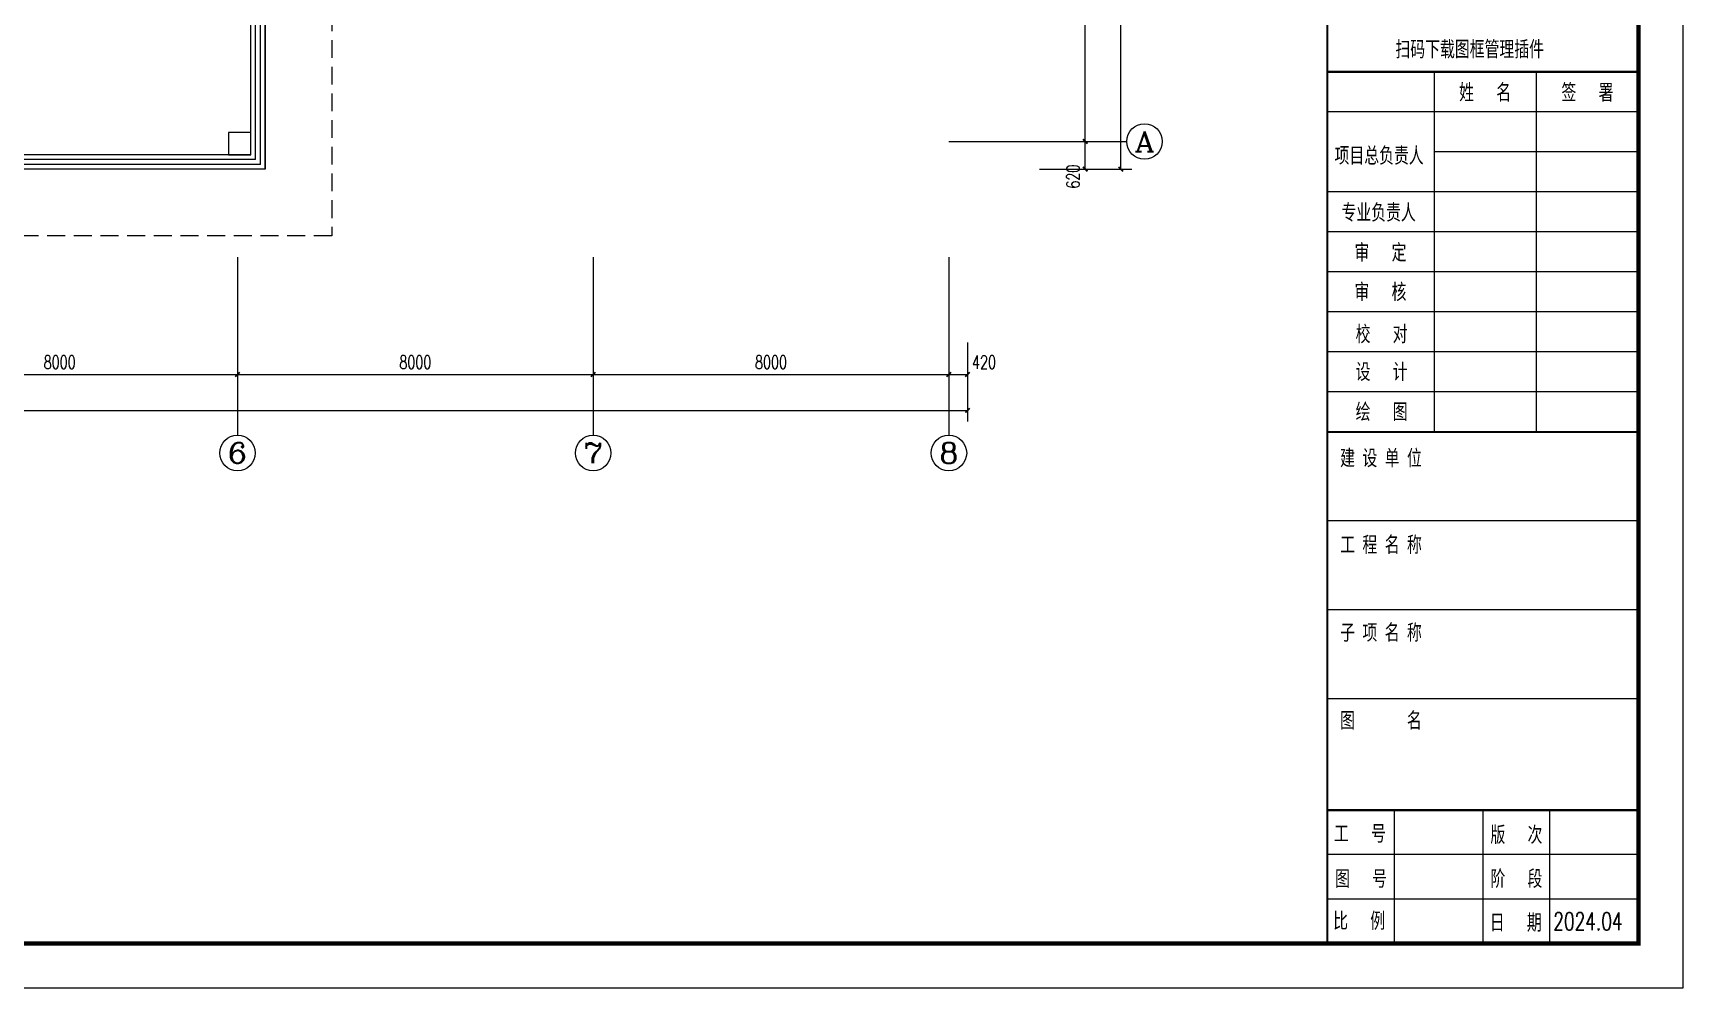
# Model space of a CAD drawing. Extents: x 2297255 to 2381355, y -608375 to -364775.
# Drawn here: x 2344244 to 2381355, y -485575 to -464104 of the extents above; entities that cross this region are included whole.
import ezdxf
from ezdxf.enums import TextEntityAlignment as Align

# ---------------------------------------------------------------- set-up
doc = ezdxf.new("R2018")
doc.units = 0
doc.header["$LTSCALE"] = 1000
doc.header["$MEASUREMENT"] = 0
doc.linetypes.add('_DASH', pattern=[0.6, 0.4, -0.2])
for name, color, linetype in [('AXIS', 3, 'Continuous'), ('AXIS_TEXT', 7, 'Continuous'), ('COLUMN', 9, 'Continuous'), ('CURTWALL', 4, 'Continuous'), ('PUB_DIM', 3, 'Continuous'), ('TK', 4, 'Continuous')]:
    doc.layers.add(name, color=color, linetype=linetype)
doc.styles.add('_TCH_AXIS', font='COMPLEX', dxfattribs={"bigfont": 'GBCBIG'})
doc.styles.add('_TCH_DIM_T3', font='SIMPLEX', dxfattribs={"width": 0.705882, "bigfont": 'GBCBIG'})
doc.styles.add('COMPLEX', font='COMPLEX')
doc.styles.add('HZTXT1', font='romans.shx', dxfattribs={"width": 0.7, "bigfont": 'GBHZFS.SHX'})
doc.styles.get("Standard").update_dxf_attribs({"font": 'gbenor.shx', "bigfont": 'gbcbig.shx'})
doc.styles.add('黑体', font='simhei.ttf')
doc.dimstyles.new('_TCH_ARCH&&100', dxfattribs={"dimtxt": 297.5, "dimasz": 100, "dimexe": 250, "dimexo": 300, "dimgap": 126.25, "dimtad": 1, "dimdec": 0, "dimzin": 0, "dimdsep": 46, "dimtxsty": '_TCH_DIM_T3', "dimblk": 'ARCHTICK', "dimcen": 0.09, "dimclrt": 7, "dimazin": 2, "dimtfac": 1, "dimtdec": 0, "dimtix": 1, "dimtmove": 2, "dimatfit": 3, "dimfxl": 30, "dimtolj": 1, "dimtzin": 0, "dimarcsym": 0})

# ---------------------------------------------------------------- blocks, each defined once
blk = doc.blocks.new('_ArchTick')
at = {"color": 0, "linetype": 'ByBlock', "const_width": 0.4}
blk.add_lwpolyline([(-0.5, -0.5), (0.5, 0.5)], dxfattribs=at)
blk = doc.blocks.new('*D68')
at = {"layer": 'Defpoints', "color": 0, "transparency": 16777216}
for p in [(17435, 3360), (18767, 3360), (17435, -2640)]:
    blk.add_point(p, dxfattribs=at)
at = {"layer": 'PUB_DIM', "color": 0, "lineweight": -2, "transparency": 16777216}
for p, q in [((17735, 3360), (19017, 3360)), ((18767, -2640), (18767, 3360)), ((17735, -2640), (19017, -2640))]:
    blk.add_line(p, q, dxfattribs=at)
at = {"layer": 'PUB_DIM', "color": 0, "lineweight": -2, "transparency": 16777216, "xscale": 100, "yscale": 100, "zscale": 100}
for p, rotation in [((18767, 3360), 90), ((18767, -2640), 270)]:
    blk.add_blockref('_ArchTick', p, dxfattribs=dict(at, rotation=rotation))
at = {"layer": 'PUB_DIM', "color": 7, "transparency": 16777216, "insert": (18492, 360), "char_height": 297.5, "attachment_point": 5, "rotation": 90, "style": '_TCH_DIM_T3'}
blk.add_mtext('\\A1;6000', dxfattribs=at)
blk = doc.blocks.new('*D69')
at = {"layer": 'Defpoints', "color": 0, "transparency": 16777216}
for p in [(17435, -2640), (18767, -2640), (17435, -3260)]:
    blk.add_point(p, dxfattribs=at)
at = {"layer": 'PUB_DIM', "color": 0, "lineweight": -2, "transparency": 16777216}
for p, q in [((17735, -2640), (19017, -2640)), ((18767, -3260), (18767, -2640)), ((17735, -3260), (19017, -3260))]:
    blk.add_line(p, q, dxfattribs=at)
at = {"layer": 'PUB_DIM', "color": 0, "lineweight": -2, "transparency": 16777216, "xscale": 100, "yscale": 100, "zscale": 100}
for p, rotation in [((18767, -2640), 90), ((18767, -3260), 270)]:
    blk.add_blockref('_ArchTick', p, dxfattribs=dict(at, rotation=rotation))
at = {"layer": 'PUB_DIM', "color": 7, "transparency": 16777216, "insert": (18492, -3430), "char_height": 297.5, "attachment_point": 5, "rotation": 90, "style": '_TCH_DIM_T3'}
blk.add_mtext('\\A1;620', dxfattribs=at)
blk = doc.blocks.new('*D70')
at = {"layer": 'Defpoints', "color": 0, "transparency": 16777216}
for p in [(18395, 27780), (19567, 27780), (18395, -3260)]:
    blk.add_point(p, dxfattribs=at)
at = {"layer": 'PUB_DIM', "color": 0, "lineweight": -2, "transparency": 16777216}
for p, q in [((18695, 27780), (19817, 27780)), ((19567, -3260), (19567, 27780)), ((18695, -3260), (19817, -3260))]:
    blk.add_line(p, q, dxfattribs=at)
at = {"layer": 'PUB_DIM', "color": 0, "lineweight": -2, "transparency": 16777216, "xscale": 100, "yscale": 100, "zscale": 100}
for p, rotation in [((19567, 27780), 90), ((19567, -3260), 270)]:
    blk.add_blockref('_ArchTick', p, dxfattribs=dict(at, rotation=rotation))
at = {"layer": 'PUB_DIM', "color": 7, "transparency": 16777216, "insert": (19292, 12260), "char_height": 297.5, "attachment_point": 5, "rotation": 90, "style": '_TCH_DIM_T3'}
blk.add_mtext('\\A1;31040', dxfattribs=at)
blk = doc.blocks.new('*D84')
at = {"layer": 'Defpoints', "color": 0, "transparency": 16777216}
for p in [(-8300, -6861), (-300, -6861), (-300, -7878)]:
    blk.add_point(p, dxfattribs=at)
at = {"layer": 'PUB_DIM', "color": 0, "lineweight": -2, "transparency": 16777216}
for p, q in [((-8300, -7161), (-8300, -8128)), ((-300, -7161), (-300, -8128)), ((-8300, -7878), (-300, -7878))]:
    blk.add_line(p, q, dxfattribs=at)
at = {"layer": 'PUB_DIM', "color": 0, "lineweight": -2, "transparency": 16777216, "xscale": 100, "yscale": 100, "zscale": 100, "rotation": 180}
blk.add_blockref('_ArchTick', (-8300, -7878), dxfattribs=at)
at = {"layer": 'PUB_DIM', "color": 0, "lineweight": -2, "transparency": 16777216, "xscale": 100, "yscale": 100, "zscale": 100}
blk.add_blockref('_ArchTick', (-300, -7878), dxfattribs=at)
at = {"layer": 'PUB_DIM', "color": 7, "transparency": 16777216, "insert": (-4300, -7603), "char_height": 297.5, "attachment_point": 5, "style": '_TCH_DIM_T3'}
blk.add_mtext('\\A1;8000', dxfattribs=at)
blk = doc.blocks.new('*D85')
at = {"layer": 'Defpoints', "color": 0, "transparency": 16777216}
for p in [(-300, -6861), (7700, -6861), (7700, -7878)]:
    blk.add_point(p, dxfattribs=at)
at = {"layer": 'PUB_DIM', "color": 0, "lineweight": -2, "transparency": 16777216}
for p, q in [((-300, -7161), (-300, -8128)), ((7700, -7161), (7700, -8128)), ((-300, -7878), (7700, -7878))]:
    blk.add_line(p, q, dxfattribs=at)
at = {"layer": 'PUB_DIM', "color": 0, "lineweight": -2, "transparency": 16777216, "xscale": 100, "yscale": 100, "zscale": 100, "rotation": 180}
blk.add_blockref('_ArchTick', (-300, -7878), dxfattribs=at)
at = {"layer": 'PUB_DIM', "color": 0, "lineweight": -2, "transparency": 16777216, "xscale": 100, "yscale": 100, "zscale": 100}
blk.add_blockref('_ArchTick', (7700, -7878), dxfattribs=at)
at = {"layer": 'PUB_DIM', "color": 7, "transparency": 16777216, "insert": (3700, -7603), "char_height": 297.5, "attachment_point": 5, "style": '_TCH_DIM_T3'}
blk.add_mtext('\\A1;8000', dxfattribs=at)
blk = doc.blocks.new('*D86')
at = {"layer": 'Defpoints', "color": 0, "transparency": 16777216}
for p in [(7700, -6861), (15700, -6861), (15700, -7878)]:
    blk.add_point(p, dxfattribs=at)
at = {"layer": 'PUB_DIM', "color": 0, "lineweight": -2, "transparency": 16777216}
for p, q in [((7700, -7161), (7700, -8128)), ((15700, -7161), (15700, -8128)), ((7700, -7878), (15700, -7878))]:
    blk.add_line(p, q, dxfattribs=at)
at = {"layer": 'PUB_DIM', "color": 0, "lineweight": -2, "transparency": 16777216, "xscale": 100, "yscale": 100, "zscale": 100, "rotation": 180}
blk.add_blockref('_ArchTick', (7700, -7878), dxfattribs=at)
at = {"layer": 'PUB_DIM', "color": 0, "lineweight": -2, "transparency": 16777216, "xscale": 100, "yscale": 100, "zscale": 100}
blk.add_blockref('_ArchTick', (15700, -7878), dxfattribs=at)
at = {"layer": 'PUB_DIM', "color": 7, "transparency": 16777216, "insert": (11700, -7603), "char_height": 297.5, "attachment_point": 5, "style": '_TCH_DIM_T3'}
blk.add_mtext('\\A1;8000', dxfattribs=at)
blk = doc.blocks.new('*D87')
at = {"layer": 'Defpoints', "color": 0, "transparency": 16777216}
for p in [(15700, -6861), (16120, -6861), (16120, -7878)]:
    blk.add_point(p, dxfattribs=at)
at = {"layer": 'PUB_DIM', "color": 0, "lineweight": -2, "transparency": 16777216}
for p, q in [((15700, -7161), (15700, -8128)), ((16120, -7161), (16120, -8128)), ((15700, -7878), (16120, -7878))]:
    blk.add_line(p, q, dxfattribs=at)
at = {"layer": 'PUB_DIM', "color": 0, "lineweight": -2, "transparency": 16777216, "xscale": 100, "yscale": 100, "zscale": 100, "rotation": 180}
blk.add_blockref('_ArchTick', (15700, -7878), dxfattribs=at)
at = {"layer": 'PUB_DIM', "color": 0, "lineweight": -2, "transparency": 16777216, "xscale": 100, "yscale": 100, "zscale": 100}
blk.add_blockref('_ArchTick', (16120, -7878), dxfattribs=at)
at = {"layer": 'PUB_DIM', "color": 7, "transparency": 16777216, "insert": (16490, -7603), "char_height": 297.5, "attachment_point": 5, "style": '_TCH_DIM_T3'}
blk.add_mtext('\\A1;420', dxfattribs=at)
blk = doc.blocks.new('*D88')
at = {"layer": 'Defpoints', "color": 0, "transparency": 16777216}
for p in [(-40720, -7643), (16120, -7643), (16120, -8685)]:
    blk.add_point(p, dxfattribs=at)
at = {"layer": 'PUB_DIM', "color": 0, "lineweight": -2, "transparency": 16777216}
for p, q in [((-40720, -7943), (-40720, -8935)), ((16120, -7943), (16120, -8935)), ((-40720, -8685), (16120, -8685))]:
    blk.add_line(p, q, dxfattribs=at)
at = {"layer": 'PUB_DIM', "color": 0, "lineweight": -2, "transparency": 16777216, "xscale": 100, "yscale": 100, "zscale": 100, "rotation": 180}
blk.add_blockref('_ArchTick', (-40720, -8685), dxfattribs=at)
at = {"layer": 'PUB_DIM', "color": 0, "lineweight": -2, "transparency": 16777216, "xscale": 100, "yscale": 100, "zscale": 100}
blk.add_blockref('_ArchTick', (16120, -8685), dxfattribs=at)
at = {"layer": 'PUB_DIM', "color": 7, "transparency": 16777216, "insert": (-12300, -8410), "char_height": 297.5, "attachment_point": 5, "style": '_TCH_DIM_T3'}
blk.add_mtext('\\A1;56840', dxfattribs=at)
blk = doc.blocks.new('*D215')
at = {"layer": 'Defpoints', "color": 0, "transparency": 16777216}
for p in [(17435, 3360), (18767, 3360), (17435, -2640)]:
    blk.add_point(p, dxfattribs=at)
at = {"layer": 'PUB_DIM', "color": 0, "lineweight": -2, "transparency": 16777216}
for p, q in [((17735, 3360), (19017, 3360)), ((18767, -2640), (18767, 3360)), ((17735, -2640), (19017, -2640))]:
    blk.add_line(p, q, dxfattribs=at)
at = {"layer": 'PUB_DIM', "color": 0, "lineweight": -2, "transparency": 16777216, "xscale": 100, "yscale": 100, "zscale": 100}
for p, rotation in [((18767, 3360), 90), ((18767, -2640), 270)]:
    blk.add_blockref('_ArchTick', p, dxfattribs=dict(at, rotation=rotation))
at = {"layer": 'PUB_DIM', "color": 7, "transparency": 16777216, "insert": (18492, 360), "char_height": 297.5, "attachment_point": 5, "rotation": 90, "style": '_TCH_DIM_T3'}
blk.add_mtext('\\A1;6000', dxfattribs=at)
blk = doc.blocks.new('*D216')
at = {"layer": 'Defpoints', "color": 0, "transparency": 16777216}
for p in [(17435, -2640), (18767, -2640), (17435, -3260)]:
    blk.add_point(p, dxfattribs=at)
at = {"layer": 'PUB_DIM', "color": 0, "lineweight": -2, "transparency": 16777216}
for p, q in [((17735, -2640), (19017, -2640)), ((18767, -3260), (18767, -2640)), ((17735, -3260), (19017, -3260))]:
    blk.add_line(p, q, dxfattribs=at)
at = {"layer": 'PUB_DIM', "color": 0, "lineweight": -2, "transparency": 16777216, "xscale": 100, "yscale": 100, "zscale": 100}
for p, rotation in [((18767, -2640), 90), ((18767, -3260), 270)]:
    blk.add_blockref('_ArchTick', p, dxfattribs=dict(at, rotation=rotation))
at = {"layer": 'PUB_DIM', "color": 7, "transparency": 16777216, "insert": (18492, -3430), "char_height": 297.5, "attachment_point": 5, "rotation": 90, "style": '_TCH_DIM_T3'}
blk.add_mtext('\\A1;620', dxfattribs=at)
blk = doc.blocks.new('*D217')
at = {"layer": 'Defpoints', "color": 0, "transparency": 16777216}
for p in [(18395, 27780), (19567, 27780), (18395, -3260)]:
    blk.add_point(p, dxfattribs=at)
at = {"layer": 'PUB_DIM', "color": 0, "lineweight": -2, "transparency": 16777216}
for p, q in [((18695, 27780), (19817, 27780)), ((19567, -3260), (19567, 27780)), ((18695, -3260), (19817, -3260))]:
    blk.add_line(p, q, dxfattribs=at)
at = {"layer": 'PUB_DIM', "color": 0, "lineweight": -2, "transparency": 16777216, "xscale": 100, "yscale": 100, "zscale": 100}
for p, rotation in [((19567, 27780), 90), ((19567, -3260), 270)]:
    blk.add_blockref('_ArchTick', p, dxfattribs=dict(at, rotation=rotation))
at = {"layer": 'PUB_DIM', "color": 7, "transparency": 16777216, "insert": (19292, 12260), "char_height": 297.5, "attachment_point": 5, "rotation": 90, "style": '_TCH_DIM_T3'}
blk.add_mtext('\\A1;31040', dxfattribs=at)
blk = doc.blocks.new('*D231')
at = {"layer": 'Defpoints', "color": 0, "transparency": 16777216}
for p in [(-8300, -6861), (-300, -6861), (-300, -7878)]:
    blk.add_point(p, dxfattribs=at)
at = {"layer": 'PUB_DIM', "color": 0, "lineweight": -2, "transparency": 16777216}
for p, q in [((-8300, -7161), (-8300, -8128)), ((-300, -7161), (-300, -8128)), ((-8300, -7878), (-300, -7878))]:
    blk.add_line(p, q, dxfattribs=at)
at = {"layer": 'PUB_DIM', "color": 0, "lineweight": -2, "transparency": 16777216, "xscale": 100, "yscale": 100, "zscale": 100, "rotation": 180}
blk.add_blockref('_ArchTick', (-8300, -7878), dxfattribs=at)
at = {"layer": 'PUB_DIM', "color": 0, "lineweight": -2, "transparency": 16777216, "xscale": 100, "yscale": 100, "zscale": 100}
blk.add_blockref('_ArchTick', (-300, -7878), dxfattribs=at)
at = {"layer": 'PUB_DIM', "color": 7, "transparency": 16777216, "insert": (-4300, -7603), "char_height": 297.5, "attachment_point": 5, "style": '_TCH_DIM_T3'}
blk.add_mtext('\\A1;8000', dxfattribs=at)
blk = doc.blocks.new('*D232')
at = {"layer": 'Defpoints', "color": 0, "transparency": 16777216}
for p in [(-300, -6861), (7700, -6861), (7700, -7878)]:
    blk.add_point(p, dxfattribs=at)
at = {"layer": 'PUB_DIM', "color": 0, "lineweight": -2, "transparency": 16777216}
for p, q in [((-300, -7161), (-300, -8128)), ((7700, -7161), (7700, -8128)), ((-300, -7878), (7700, -7878))]:
    blk.add_line(p, q, dxfattribs=at)
at = {"layer": 'PUB_DIM', "color": 0, "lineweight": -2, "transparency": 16777216, "xscale": 100, "yscale": 100, "zscale": 100, "rotation": 180}
blk.add_blockref('_ArchTick', (-300, -7878), dxfattribs=at)
at = {"layer": 'PUB_DIM', "color": 0, "lineweight": -2, "transparency": 16777216, "xscale": 100, "yscale": 100, "zscale": 100}
blk.add_blockref('_ArchTick', (7700, -7878), dxfattribs=at)
at = {"layer": 'PUB_DIM', "color": 7, "transparency": 16777216, "insert": (3700, -7603), "char_height": 297.5, "attachment_point": 5, "style": '_TCH_DIM_T3'}
blk.add_mtext('\\A1;8000', dxfattribs=at)
blk = doc.blocks.new('*D233')
at = {"layer": 'Defpoints', "color": 0, "transparency": 16777216}
for p in [(7700, -6861), (15700, -6861), (15700, -7878)]:
    blk.add_point(p, dxfattribs=at)
at = {"layer": 'PUB_DIM', "color": 0, "lineweight": -2, "transparency": 16777216}
for p, q in [((7700, -7161), (7700, -8128)), ((15700, -7161), (15700, -8128)), ((7700, -7878), (15700, -7878))]:
    blk.add_line(p, q, dxfattribs=at)
at = {"layer": 'PUB_DIM', "color": 0, "lineweight": -2, "transparency": 16777216, "xscale": 100, "yscale": 100, "zscale": 100, "rotation": 180}
blk.add_blockref('_ArchTick', (7700, -7878), dxfattribs=at)
at = {"layer": 'PUB_DIM', "color": 0, "lineweight": -2, "transparency": 16777216, "xscale": 100, "yscale": 100, "zscale": 100}
blk.add_blockref('_ArchTick', (15700, -7878), dxfattribs=at)
at = {"layer": 'PUB_DIM', "color": 7, "transparency": 16777216, "insert": (11700, -7603), "char_height": 297.5, "attachment_point": 5, "style": '_TCH_DIM_T3'}
blk.add_mtext('\\A1;8000', dxfattribs=at)
blk = doc.blocks.new('*D234')
at = {"layer": 'Defpoints', "color": 0, "transparency": 16777216}
for p in [(15700, -6861), (16120, -6861), (16120, -7878)]:
    blk.add_point(p, dxfattribs=at)
at = {"layer": 'PUB_DIM', "color": 0, "lineweight": -2, "transparency": 16777216}
for p, q in [((15700, -7161), (15700, -8128)), ((16120, -7161), (16120, -8128)), ((15700, -7878), (16120, -7878))]:
    blk.add_line(p, q, dxfattribs=at)
at = {"layer": 'PUB_DIM', "color": 0, "lineweight": -2, "transparency": 16777216, "xscale": 100, "yscale": 100, "zscale": 100, "rotation": 180}
blk.add_blockref('_ArchTick', (15700, -7878), dxfattribs=at)
at = {"layer": 'PUB_DIM', "color": 0, "lineweight": -2, "transparency": 16777216, "xscale": 100, "yscale": 100, "zscale": 100}
blk.add_blockref('_ArchTick', (16120, -7878), dxfattribs=at)
at = {"layer": 'PUB_DIM', "color": 7, "transparency": 16777216, "insert": (16490, -7603), "char_height": 297.5, "attachment_point": 5, "style": '_TCH_DIM_T3'}
blk.add_mtext('\\A1;420', dxfattribs=at)
blk = doc.blocks.new('*D235')
at = {"layer": 'Defpoints', "color": 0, "transparency": 16777216}
for p in [(-40720, -7643), (16120, -7643), (16120, -8685)]:
    blk.add_point(p, dxfattribs=at)
at = {"layer": 'PUB_DIM', "color": 0, "lineweight": -2, "transparency": 16777216}
for p, q in [((-40720, -7943), (-40720, -8935)), ((16120, -7943), (16120, -8935)), ((-40720, -8685), (16120, -8685))]:
    blk.add_line(p, q, dxfattribs=at)
at = {"layer": 'PUB_DIM', "color": 0, "lineweight": -2, "transparency": 16777216, "xscale": 100, "yscale": 100, "zscale": 100, "rotation": 180}
blk.add_blockref('_ArchTick', (-40720, -8685), dxfattribs=at)
at = {"layer": 'PUB_DIM', "color": 0, "lineweight": -2, "transparency": 16777216, "xscale": 100, "yscale": 100, "zscale": 100}
blk.add_blockref('_ArchTick', (16120, -8685), dxfattribs=at)
at = {"layer": 'PUB_DIM', "color": 7, "transparency": 16777216, "insert": (-12300, -8410), "char_height": 297.5, "attachment_point": 5, "style": '_TCH_DIM_T3'}
blk.add_mtext('\\A1;56840', dxfattribs=at)
blk = doc.blocks.new('*D362')
at = {"layer": 'Defpoints', "color": 0, "transparency": 16777216}
for p in [(17435, 3360), (18767, 3360), (17435, -2640)]:
    blk.add_point(p, dxfattribs=at)
at = {"layer": 'PUB_DIM', "color": 0, "lineweight": -2, "transparency": 16777216}
for p, q in [((17735, 3360), (19017, 3360)), ((18767, -2640), (18767, 3360)), ((17735, -2640), (19017, -2640))]:
    blk.add_line(p, q, dxfattribs=at)
at = {"layer": 'PUB_DIM', "color": 0, "lineweight": -2, "transparency": 16777216, "xscale": 100, "yscale": 100, "zscale": 100}
for p, rotation in [((18767, 3360), 90), ((18767, -2640), 270)]:
    blk.add_blockref('_ArchTick', p, dxfattribs=dict(at, rotation=rotation))
at = {"layer": 'PUB_DIM', "color": 7, "transparency": 16777216, "insert": (18492, 360), "char_height": 297.5, "attachment_point": 5, "rotation": 90, "style": '_TCH_DIM_T3'}
blk.add_mtext('\\A1;6000', dxfattribs=at)
blk = doc.blocks.new('*D363')
at = {"layer": 'Defpoints', "color": 0, "transparency": 16777216}
for p in [(17435, -2640), (18767, -2640), (17435, -3260)]:
    blk.add_point(p, dxfattribs=at)
at = {"layer": 'PUB_DIM', "color": 0, "lineweight": -2, "transparency": 16777216}
for p, q in [((17735, -2640), (19017, -2640)), ((18767, -3260), (18767, -2640)), ((17735, -3260), (19017, -3260))]:
    blk.add_line(p, q, dxfattribs=at)
at = {"layer": 'PUB_DIM', "color": 0, "lineweight": -2, "transparency": 16777216, "xscale": 100, "yscale": 100, "zscale": 100}
for p, rotation in [((18767, -2640), 90), ((18767, -3260), 270)]:
    blk.add_blockref('_ArchTick', p, dxfattribs=dict(at, rotation=rotation))
at = {"layer": 'PUB_DIM', "color": 7, "transparency": 16777216, "insert": (18492, -3430), "char_height": 297.5, "attachment_point": 5, "rotation": 90, "style": '_TCH_DIM_T3'}
blk.add_mtext('\\A1;620', dxfattribs=at)
blk = doc.blocks.new('*D364')
at = {"layer": 'Defpoints', "color": 0, "transparency": 16777216}
for p in [(18395, 27780), (19567, 27780), (18395, -3260)]:
    blk.add_point(p, dxfattribs=at)
at = {"layer": 'PUB_DIM', "color": 0, "lineweight": -2, "transparency": 16777216}
for p, q in [((18695, 27780), (19817, 27780)), ((19567, -3260), (19567, 27780)), ((18695, -3260), (19817, -3260))]:
    blk.add_line(p, q, dxfattribs=at)
at = {"layer": 'PUB_DIM', "color": 0, "lineweight": -2, "transparency": 16777216, "xscale": 100, "yscale": 100, "zscale": 100}
for p, rotation in [((19567, 27780), 90), ((19567, -3260), 270)]:
    blk.add_blockref('_ArchTick', p, dxfattribs=dict(at, rotation=rotation))
at = {"layer": 'PUB_DIM', "color": 7, "transparency": 16777216, "insert": (19292, 12260), "char_height": 297.5, "attachment_point": 5, "rotation": 90, "style": '_TCH_DIM_T3'}
blk.add_mtext('\\A1;31040', dxfattribs=at)
blk = doc.blocks.new('*D378')
at = {"layer": 'Defpoints', "color": 0, "transparency": 16777216}
for p in [(-8300, -6861), (-300, -6861), (-300, -7878)]:
    blk.add_point(p, dxfattribs=at)
at = {"layer": 'PUB_DIM', "color": 0, "lineweight": -2, "transparency": 16777216}
for p, q in [((-8300, -7161), (-8300, -8128)), ((-300, -7161), (-300, -8128)), ((-8300, -7878), (-300, -7878))]:
    blk.add_line(p, q, dxfattribs=at)
at = {"layer": 'PUB_DIM', "color": 0, "lineweight": -2, "transparency": 16777216, "xscale": 100, "yscale": 100, "zscale": 100, "rotation": 180}
blk.add_blockref('_ArchTick', (-8300, -7878), dxfattribs=at)
at = {"layer": 'PUB_DIM', "color": 0, "lineweight": -2, "transparency": 16777216, "xscale": 100, "yscale": 100, "zscale": 100}
blk.add_blockref('_ArchTick', (-300, -7878), dxfattribs=at)
at = {"layer": 'PUB_DIM', "color": 7, "transparency": 16777216, "insert": (-4300, -7603), "char_height": 297.5, "attachment_point": 5, "style": '_TCH_DIM_T3'}
blk.add_mtext('\\A1;8000', dxfattribs=at)
blk = doc.blocks.new('*D379')
at = {"layer": 'Defpoints', "color": 0, "transparency": 16777216}
for p in [(-300, -6861), (7700, -6861), (7700, -7878)]:
    blk.add_point(p, dxfattribs=at)
at = {"layer": 'PUB_DIM', "color": 0, "lineweight": -2, "transparency": 16777216}
for p, q in [((-300, -7161), (-300, -8128)), ((7700, -7161), (7700, -8128)), ((-300, -7878), (7700, -7878))]:
    blk.add_line(p, q, dxfattribs=at)
at = {"layer": 'PUB_DIM', "color": 0, "lineweight": -2, "transparency": 16777216, "xscale": 100, "yscale": 100, "zscale": 100, "rotation": 180}
blk.add_blockref('_ArchTick', (-300, -7878), dxfattribs=at)
at = {"layer": 'PUB_DIM', "color": 0, "lineweight": -2, "transparency": 16777216, "xscale": 100, "yscale": 100, "zscale": 100}
blk.add_blockref('_ArchTick', (7700, -7878), dxfattribs=at)
at = {"layer": 'PUB_DIM', "color": 7, "transparency": 16777216, "insert": (3700, -7603), "char_height": 297.5, "attachment_point": 5, "style": '_TCH_DIM_T3'}
blk.add_mtext('\\A1;8000', dxfattribs=at)
blk = doc.blocks.new('*D380')
at = {"layer": 'Defpoints', "color": 0, "transparency": 16777216}
for p in [(7700, -6861), (15700, -6861), (15700, -7878)]:
    blk.add_point(p, dxfattribs=at)
at = {"layer": 'PUB_DIM', "color": 0, "lineweight": -2, "transparency": 16777216}
for p, q in [((7700, -7161), (7700, -8128)), ((15700, -7161), (15700, -8128)), ((7700, -7878), (15700, -7878))]:
    blk.add_line(p, q, dxfattribs=at)
at = {"layer": 'PUB_DIM', "color": 0, "lineweight": -2, "transparency": 16777216, "xscale": 100, "yscale": 100, "zscale": 100, "rotation": 180}
blk.add_blockref('_ArchTick', (7700, -7878), dxfattribs=at)
at = {"layer": 'PUB_DIM', "color": 0, "lineweight": -2, "transparency": 16777216, "xscale": 100, "yscale": 100, "zscale": 100}
blk.add_blockref('_ArchTick', (15700, -7878), dxfattribs=at)
at = {"layer": 'PUB_DIM', "color": 7, "transparency": 16777216, "insert": (11700, -7603), "char_height": 297.5, "attachment_point": 5, "style": '_TCH_DIM_T3'}
blk.add_mtext('\\A1;8000', dxfattribs=at)
blk = doc.blocks.new('*D381')
at = {"layer": 'Defpoints', "color": 0, "transparency": 16777216}
for p in [(15700, -6861), (16120, -6861), (16120, -7878)]:
    blk.add_point(p, dxfattribs=at)
at = {"layer": 'PUB_DIM', "color": 0, "lineweight": -2, "transparency": 16777216}
for p, q in [((15700, -7161), (15700, -8128)), ((16120, -7161), (16120, -8128)), ((15700, -7878), (16120, -7878))]:
    blk.add_line(p, q, dxfattribs=at)
at = {"layer": 'PUB_DIM', "color": 0, "lineweight": -2, "transparency": 16777216, "xscale": 100, "yscale": 100, "zscale": 100, "rotation": 180}
blk.add_blockref('_ArchTick', (15700, -7878), dxfattribs=at)
at = {"layer": 'PUB_DIM', "color": 0, "lineweight": -2, "transparency": 16777216, "xscale": 100, "yscale": 100, "zscale": 100}
blk.add_blockref('_ArchTick', (16120, -7878), dxfattribs=at)
at = {"layer": 'PUB_DIM', "color": 7, "transparency": 16777216, "insert": (16490, -7603), "char_height": 297.5, "attachment_point": 5, "style": '_TCH_DIM_T3'}
blk.add_mtext('\\A1;420', dxfattribs=at)
blk = doc.blocks.new('*D382')
at = {"layer": 'Defpoints', "color": 0, "transparency": 16777216}
for p in [(-40720, -7643), (16120, -7643), (16120, -8685)]:
    blk.add_point(p, dxfattribs=at)
at = {"layer": 'PUB_DIM', "color": 0, "lineweight": -2, "transparency": 16777216}
for p, q in [((-40720, -7943), (-40720, -8935)), ((16120, -7943), (16120, -8935)), ((-40720, -8685), (16120, -8685))]:
    blk.add_line(p, q, dxfattribs=at)
at = {"layer": 'PUB_DIM', "color": 0, "lineweight": -2, "transparency": 16777216, "xscale": 100, "yscale": 100, "zscale": 100, "rotation": 180}
blk.add_blockref('_ArchTick', (-40720, -8685), dxfattribs=at)
at = {"layer": 'PUB_DIM', "color": 0, "lineweight": -2, "transparency": 16777216, "xscale": 100, "yscale": 100, "zscale": 100}
blk.add_blockref('_ArchTick', (16120, -8685), dxfattribs=at)
at = {"layer": 'PUB_DIM', "color": 7, "transparency": 16777216, "insert": (-12300, -8410), "char_height": 297.5, "attachment_point": 5, "style": '_TCH_DIM_T3'}
blk.add_mtext('\\A1;56840', dxfattribs=at)
blk = doc.blocks.new('_FZHK')
blk.add_lwpolyline([(-0.5, -0.5), (0.5, -0.5), (0.5, 0.5), (-0.5, 0.5)], close=True)
blk = doc.blocks.new('*D470')
at = {"layer": 'Defpoints', "color": 0, "transparency": 16777216}
for p in [(17435, 3360), (18767, 3360), (17435, -2640)]:
    blk.add_point(p, dxfattribs=at)
at = {"layer": 'PUB_DIM', "color": 0, "lineweight": -2, "transparency": 16777216}
for p, q in [((17735, 3360), (19017, 3360)), ((18767, -2640), (18767, 3360)), ((17735, -2640), (19017, -2640))]:
    blk.add_line(p, q, dxfattribs=at)
at = {"layer": 'PUB_DIM', "color": 0, "lineweight": -2, "transparency": 16777216, "xscale": 100, "yscale": 100, "zscale": 100}
for p, rotation in [((18767, 3360), 90), ((18767, -2640), 270)]:
    blk.add_blockref('_ArchTick', p, dxfattribs=dict(at, rotation=rotation))
at = {"layer": 'PUB_DIM', "color": 7, "transparency": 16777216, "insert": (18492, 360), "char_height": 297.5, "attachment_point": 5, "rotation": 90, "style": '_TCH_DIM_T3'}
blk.add_mtext('\\A1;6000', dxfattribs=at)
blk = doc.blocks.new('*D471')
at = {"layer": 'Defpoints', "color": 0, "transparency": 16777216}
for p in [(17435, -2640), (18767, -2640), (17435, -3260)]:
    blk.add_point(p, dxfattribs=at)
at = {"layer": 'PUB_DIM', "color": 0, "lineweight": -2, "transparency": 16777216}
for p, q in [((17735, -2640), (19017, -2640)), ((18767, -3260), (18767, -2640)), ((17735, -3260), (19017, -3260))]:
    blk.add_line(p, q, dxfattribs=at)
at = {"layer": 'PUB_DIM', "color": 0, "lineweight": -2, "transparency": 16777216, "xscale": 100, "yscale": 100, "zscale": 100}
for p, rotation in [((18767, -2640), 90), ((18767, -3260), 270)]:
    blk.add_blockref('_ArchTick', p, dxfattribs=dict(at, rotation=rotation))
at = {"layer": 'PUB_DIM', "color": 7, "transparency": 16777216, "insert": (18492, -3430), "char_height": 297.5, "attachment_point": 5, "rotation": 90, "style": '_TCH_DIM_T3'}
blk.add_mtext('\\A1;620', dxfattribs=at)
blk = doc.blocks.new('*D472')
at = {"layer": 'Defpoints', "color": 0, "transparency": 16777216}
for p in [(18395, 27780), (19567, 27780), (18395, -3260)]:
    blk.add_point(p, dxfattribs=at)
at = {"layer": 'PUB_DIM', "color": 0, "lineweight": -2, "transparency": 16777216}
for p, q in [((18695, 27780), (19817, 27780)), ((19567, -3260), (19567, 27780)), ((18695, -3260), (19817, -3260))]:
    blk.add_line(p, q, dxfattribs=at)
at = {"layer": 'PUB_DIM', "color": 0, "lineweight": -2, "transparency": 16777216, "xscale": 100, "yscale": 100, "zscale": 100}
for p, rotation in [((19567, 27780), 90), ((19567, -3260), 270)]:
    blk.add_blockref('_ArchTick', p, dxfattribs=dict(at, rotation=rotation))
at = {"layer": 'PUB_DIM', "color": 7, "transparency": 16777216, "insert": (19292, 12260), "char_height": 297.5, "attachment_point": 5, "rotation": 90, "style": '_TCH_DIM_T3'}
blk.add_mtext('\\A1;31040', dxfattribs=at)
blk = doc.blocks.new('*D486')
at = {"layer": 'Defpoints', "color": 0, "transparency": 16777216}
for p in [(-8300, -6861), (-300, -6861), (-300, -7878)]:
    blk.add_point(p, dxfattribs=at)
at = {"layer": 'PUB_DIM', "color": 0, "lineweight": -2, "transparency": 16777216}
for p, q in [((-8300, -7161), (-8300, -8128)), ((-300, -7161), (-300, -8128)), ((-8300, -7878), (-300, -7878))]:
    blk.add_line(p, q, dxfattribs=at)
at = {"layer": 'PUB_DIM', "color": 0, "lineweight": -2, "transparency": 16777216, "xscale": 100, "yscale": 100, "zscale": 100, "rotation": 180}
blk.add_blockref('_ArchTick', (-8300, -7878), dxfattribs=at)
at = {"layer": 'PUB_DIM', "color": 0, "lineweight": -2, "transparency": 16777216, "xscale": 100, "yscale": 100, "zscale": 100}
blk.add_blockref('_ArchTick', (-300, -7878), dxfattribs=at)
at = {"layer": 'PUB_DIM', "color": 7, "transparency": 16777216, "insert": (-4300, -7603), "char_height": 297.5, "attachment_point": 5, "style": '_TCH_DIM_T3'}
blk.add_mtext('\\A1;8000', dxfattribs=at)
blk = doc.blocks.new('*D487')
at = {"layer": 'Defpoints', "color": 0, "transparency": 16777216}
for p in [(-300, -6861), (7700, -6861), (7700, -7878)]:
    blk.add_point(p, dxfattribs=at)
at = {"layer": 'PUB_DIM', "color": 0, "lineweight": -2, "transparency": 16777216}
for p, q in [((-300, -7161), (-300, -8128)), ((7700, -7161), (7700, -8128)), ((-300, -7878), (7700, -7878))]:
    blk.add_line(p, q, dxfattribs=at)
at = {"layer": 'PUB_DIM', "color": 0, "lineweight": -2, "transparency": 16777216, "xscale": 100, "yscale": 100, "zscale": 100, "rotation": 180}
blk.add_blockref('_ArchTick', (-300, -7878), dxfattribs=at)
at = {"layer": 'PUB_DIM', "color": 0, "lineweight": -2, "transparency": 16777216, "xscale": 100, "yscale": 100, "zscale": 100}
blk.add_blockref('_ArchTick', (7700, -7878), dxfattribs=at)
at = {"layer": 'PUB_DIM', "color": 7, "transparency": 16777216, "insert": (3700, -7603), "char_height": 297.5, "attachment_point": 5, "style": '_TCH_DIM_T3'}
blk.add_mtext('\\A1;8000', dxfattribs=at)
blk = doc.blocks.new('*D488')
at = {"layer": 'Defpoints', "color": 0, "transparency": 16777216}
for p in [(7700, -6861), (15700, -6861), (15700, -7878)]:
    blk.add_point(p, dxfattribs=at)
at = {"layer": 'PUB_DIM', "color": 0, "lineweight": -2, "transparency": 16777216}
for p, q in [((7700, -7161), (7700, -8128)), ((15700, -7161), (15700, -8128)), ((7700, -7878), (15700, -7878))]:
    blk.add_line(p, q, dxfattribs=at)
at = {"layer": 'PUB_DIM', "color": 0, "lineweight": -2, "transparency": 16777216, "xscale": 100, "yscale": 100, "zscale": 100, "rotation": 180}
blk.add_blockref('_ArchTick', (7700, -7878), dxfattribs=at)
at = {"layer": 'PUB_DIM', "color": 0, "lineweight": -2, "transparency": 16777216, "xscale": 100, "yscale": 100, "zscale": 100}
blk.add_blockref('_ArchTick', (15700, -7878), dxfattribs=at)
at = {"layer": 'PUB_DIM', "color": 7, "transparency": 16777216, "insert": (11700, -7603), "char_height": 297.5, "attachment_point": 5, "style": '_TCH_DIM_T3'}
blk.add_mtext('\\A1;8000', dxfattribs=at)
blk = doc.blocks.new('*D489')
at = {"layer": 'Defpoints', "color": 0, "transparency": 16777216}
for p in [(15700, -6861), (16120, -6861), (16120, -7878)]:
    blk.add_point(p, dxfattribs=at)
at = {"layer": 'PUB_DIM', "color": 0, "lineweight": -2, "transparency": 16777216}
for p, q in [((15700, -7161), (15700, -8128)), ((16120, -7161), (16120, -8128)), ((15700, -7878), (16120, -7878))]:
    blk.add_line(p, q, dxfattribs=at)
at = {"layer": 'PUB_DIM', "color": 0, "lineweight": -2, "transparency": 16777216, "xscale": 100, "yscale": 100, "zscale": 100, "rotation": 180}
blk.add_blockref('_ArchTick', (15700, -7878), dxfattribs=at)
at = {"layer": 'PUB_DIM', "color": 0, "lineweight": -2, "transparency": 16777216, "xscale": 100, "yscale": 100, "zscale": 100}
blk.add_blockref('_ArchTick', (16120, -7878), dxfattribs=at)
at = {"layer": 'PUB_DIM', "color": 7, "transparency": 16777216, "insert": (16490, -7603), "char_height": 297.5, "attachment_point": 5, "style": '_TCH_DIM_T3'}
blk.add_mtext('\\A1;420', dxfattribs=at)
blk = doc.blocks.new('*D490')
at = {"layer": 'Defpoints', "color": 0, "transparency": 16777216}
for p in [(-40720, -7643), (16120, -7643), (16120, -8685)]:
    blk.add_point(p, dxfattribs=at)
at = {"layer": 'PUB_DIM', "color": 0, "lineweight": -2, "transparency": 16777216}
for p, q in [((-40720, -7943), (-40720, -8935)), ((16120, -7943), (16120, -8935)), ((-40720, -8685), (16120, -8685))]:
    blk.add_line(p, q, dxfattribs=at)
at = {"layer": 'PUB_DIM', "color": 0, "lineweight": -2, "transparency": 16777216, "xscale": 100, "yscale": 100, "zscale": 100, "rotation": 180}
blk.add_blockref('_ArchTick', (-40720, -8685), dxfattribs=at)
at = {"layer": 'PUB_DIM', "color": 0, "lineweight": -2, "transparency": 16777216, "xscale": 100, "yscale": 100, "zscale": 100}
blk.add_blockref('_ArchTick', (16120, -8685), dxfattribs=at)
at = {"layer": 'PUB_DIM', "color": 7, "transparency": 16777216, "insert": (-12300, -8410), "char_height": 297.5, "attachment_point": 5, "style": '_TCH_DIM_T3'}
blk.add_mtext('\\A1;56840', dxfattribs=at)
blk = doc.blocks.new('_AXISO')
blk.add_circle((0, 0), 0.5)
at = {"layer": 'AXIS_TEXT', "style": 'COMPLEX', "width": 1.041667}
blk.add_attdef('A', text='', height=0.56, dxfattribs=at).set_placement((-0.25, -0.28), (0.25, -0.28), align=Align.FIT)
blk = doc.blocks.new('*U579')
at = {"color": 3}
blk.add_lwpolyline([(-84100, 0), (0, 0), (0, 59400), (-84100, 59400)], close=True, dxfattribs=at)
at = {"color": 3, "const_width": 100}
blk.add_lwpolyline([(-81600, 1000), (-1000, 1000), (-1000, 58400), (-81600, 58400)], close=True, dxfattribs=at)
at = {"layer": 'TK', "color": 2}
for p, q in [((-5600, 20600), (-5600, 12500)), ((-3300, 20600), (-3300, 12500)), ((-1000, 19700), (-8000, 19700)), ((-1000, 18800), (-5600, 18800)), ((-1000, 17900), (-8000, 17900)), ((-1000, 17000), (-8000, 17000)), ((-1000, 16100), (-8000, 16100)), ((-1000, 15200), (-8000, 15200)), ((-1000, 14300), (-8000, 14300)), ((-1000, 13400), (-8000, 13400)), ((-1000, 12500), (-8000, 12500)), ((-1000, 10500), (-8000, 10500)), ((-1000, 8500), (-8000, 8500)), ((-1000, 6500), (-8000, 6500)), ((-1000, 4000), (-8000, 4000)), ((-6500, 4000), (-6500, 1000)), ((-4500, 4000), (-4500, 1000)), ((-3000, 4000), (-3000, 1000)), ((-1000, 3000), (-8000, 3000)), ((-1000, 2000), (-8000, 2000))]:
    blk.add_line(p, q, dxfattribs=at)
at = {"layer": 'TK', "color": 2, "const_width": 50, "flags": 128}
for points in [[(-8000, 41000), (-8000, 1000)], [(-1000, 20600), (-8000, 20600)], [(-1000, 12500), (-8000, 12500)], [(-1000, 4000), (-8000, 4000)]]:
    blk.add_lwpolyline(points, dxfattribs=at)
at = {"layer": 'TK', "color": 1, "ltscale": 0.6, "style": '黑体', "width": 0.7}
blk.add_text('扫码下载图框管理插件', height=350, dxfattribs=at).set_placement((-6468, 20938))
at = {"layer": 'TK', "color": 2, "ltscale": 0.6, "style": '黑体', "width": 0.7}
for s, p in [('姓   名', (-4450, 20150)), ('签   署', (-2150, 20150))]:
    blk.add_text(s, height=350, dxfattribs=at).set_placement(p, align=Align.MIDDLE)
for s, p in [('项目总负责人', (-7837, 18547)), ('专业负责人', (-7681, 17267)), ('审   定', (-7388, 16367)), ('审   核', (-7388, 15481)), ('校   对', (-7363, 14533)), ('设   计', (-7363, 13685)), ('绘   图', (-7363, 12785)), ('建 设 单 位', (-7711, 11745)), ('工 程 名 称', (-7711, 9798)), ('子 项 名 称', (-7711, 7822)), ('图       名', (-7711, 5845)), ('工   号', (-7850, 3303)), ('版   次', (-4331, 3278)), ('图   号', (-7827, 2289)), ('阶   段', (-4331, 2289)), ('比   例', (-7868, 1342)), ('日   期', (-4346, 1303))]:
    blk.add_text(s, height=350, dxfattribs=at).set_placement(p)
at = {"layer": 'TK', "color": 4, "style": 'HZTXT1'}
for tag, height, width, p in [('项目负责1', 400, 0.6, (-4500, 19196)), ('项目负责2', 400, 0.6, (-4500, 18296)), ('专责', 400, 0.6, (-4500, 17396)), ('审定', 400, 0.6, (-4500, 16496)), ('审核', 400, 0.6, (-4500, 15596)), ('校对', 400, 0.6, (-4500, 14696)), ('设计', 400, 0.6, (-4500, 13796)), ('绘图', 400, 0.6, (-4500, 12896)), ('建设单位', 450, 0.6, (-4500, 11050)), ('工号', 400, 0.5, (-5501, 3507)), ('版次', 400, 0.7, (-2138, 3498)), ('阶段', 400, 0.7, (-2138, 2498)), ('比例', 400, 0.7, (-5491, 1513)), ('日期', 400, 0.7, (-2138, 1498))]:
    blk.add_attdef(tag, text='', height=height, dxfattribs=dict(at, width=width)).set_placement(p, align=Align.MIDDLE)
at = {"layer": 'TK', "color": 1, "lineweight": -3, "style": 'HZTXT1', "width": 0.6}
blk.add_attdef('工程名称', text='', height=450, dxfattribs=at).set_placement((-4500, 9050), align=Align.MIDDLE)
at = {"layer": 'TK', "color": 4, "lineweight": -3, "style": 'HZTXT1', "width": 0.6}
blk.add_attdef('子项名称', text='', height=450, dxfattribs=at).set_placement((-4500, 7050), align=Align.MIDDLE)
at = {"layer": 'TK', "color": 1, "lineweight": -3, "width": 0.6, "flags": 104}
blk.add_attdef('图名', text='', height=400, dxfattribs=at).set_placement((-4558, 4958), align=Align.MIDDLE_CENTER)
at = {"layer": 'TK', "color": 1, "style": 'HZTXT1', "width": 0.7}
blk.add_attdef('图号', text='', height=400, dxfattribs=at).set_placement((-5491, 2513), align=Align.MIDDLE)
blk = doc.blocks.new('A$C5D18424C')
at = {"color": 4, "linetype": '_DASH'}
blk.add_lwpolyline([(1820, 2640), (1820, -4760), (-42420, -4760), (-42420, 26530), (-24720, 26530)], dxfattribs=at)
blk.add_lwpolyline([(320, 2640), (320, -3260), (-40920, -3260), (-40920, 25030), (-24720, 25030)])
at = {"layer": 'AXIS'}
for p, q in [((15700, -2640), (19700, -2640)), ((-300, -5243.8), (-300, -9243.8)), ((7700, -5243.8), (7700, -9243.8)), ((15700, -5243.8), (15700, -9243.8))]:
    blk.add_line(p, q, dxfattribs=at)
at = {"layer": 'CURTWALL'}
for p, q in [((0, -2940), (0, 2940)), ((106.7, -3046.6), (106.7, 2940)), ((213.3, -3153.3), (213.3, 2940)), ((320, -3260), (320, 2940)), ((0, -2940), (-40600, -2940)), ((320, -3260), (-40920, -3260)), ((213.3, -3153.3), (-40813.3, -3153.3)), ((106.7, -3046.6), (-40706.7, -3046.6))]:
    blk.add_line(p, q, dxfattribs=at)
at = {"layer": 'AXIS'}
ref = blk.add_blockref('_AXISO', (20100, -2640), dxfattribs=dict(at, xscale=800, yscale=800, zscale=800))
ref.add_attrib('A', 'A', dxfattribs={"layer": 'AXIS_TEXT', "height": 452.5, "style": '_TCH_AXIS', "width": 1.166667}).set_placement((19873.7, -2866.2), (20326.3, -2866.2), align=Align.FIT)
ref = blk.add_blockref('_AXISO', (-300, -9643.8), dxfattribs=dict(at, xscale=800, yscale=800, zscale=800))
ref.add_attrib('A', '6', dxfattribs={"layer": 'AXIS_TEXT', "height": 452.5, "style": '_TCH_AXIS', "width": 1.5}).set_placement((-526.3, -9870.1), (-73.7, -9870.1), align=Align.FIT)
ref = blk.add_blockref('_AXISO', (7700, -9643.8), dxfattribs=dict(at, xscale=800, yscale=800, zscale=800))
ref.add_attrib('A', '7', dxfattribs={"layer": 'AXIS_TEXT', "height": 452.5, "style": '_TCH_AXIS', "width": 1.5}).set_placement((7473.7, -9870.1), (7926.3, -9870.1), align=Align.FIT)
ref = blk.add_blockref('_AXISO', (15700, -9643.8), dxfattribs=dict(at, xscale=800, yscale=800, zscale=800))
ref.add_attrib('A', '8', dxfattribs={"layer": 'AXIS_TEXT', "height": 452.5, "style": '_TCH_AXIS', "width": 1.5}).set_placement((15473.7, -9870.1), (15926.3, -9870.1), align=Align.FIT)
at = {"layer": 'COLUMN', "xscale": 499.999023350887, "yscale": 500, "zscale": 500, "rotation": 90}
blk.add_blockref('_FZHK', (-250, -2690), dxfattribs=at)
at = {"layer": 'PUB_DIM'}
for p1, p2, distance, picture, middle in [((18394.6, -3260), (18394.6, 27780), -1172.6, '*D70', (19292.2, 12260)), ((18394.6, -3260), (18394.6, 27780), -1172.6, '*D217', (19292.2, 12260)), ((18394.6, -3260), (18394.6, 27780), -1172.6, '*D364', (19292.2, 12260)), ((18394.6, -3260), (18394.6, 27780), -1172.6, '*D472', (19292.2, 12260)), ((17435.2, -2640), (17435.2, 3360), -1332.2, '*D68', (18492.4, 360)), ((17435.2, -2640), (17435.2, 3360), -1332.2, '*D215', (18492.4, 360)), ((17435.2, -2640), (17435.2, 3360), -1332.2, '*D362', (18492.4, 360)), ((17435.2, -2640), (17435.2, 3360), -1332.2, '*D470', (18492.4, 360)), ((-8300, -6861.4), (-300, -6861.4), -1017, '*D84', (-4300, -7603.4)), ((-8300, -6861.4), (-300, -6861.4), -1017, '*D231', (-4300, -7603.4)), ((-8300, -6861.4), (-300, -6861.4), -1017, '*D378', (-4300, -7603.4)), ((-8300, -6861.4), (-300, -6861.4), -1017, '*D486', (-4300, -7603.4)), ((-300, -6861.4), (7700, -6861.4), -1017, '*D85', (3700, -7603.4)), ((-300, -6861.4), (7700, -6861.4), -1017, '*D232', (3700, -7603.4)), ((-300, -6861.4), (7700, -6861.4), -1017, '*D379', (3700, -7603.4)), ((-300, -6861.4), (7700, -6861.4), -1017, '*D487', (3700, -7603.4)), ((7700, -6861.4), (15700, -6861.4), -1017, '*D86', (11700, -7603.4)), ((7700, -6861.4), (15700, -6861.4), -1017, '*D233', (11700, -7603.4)), ((7700, -6861.4), (15700, -6861.4), -1017, '*D380', (11700, -7603.4)), ((7700, -6861.4), (15700, -6861.4), -1017, '*D488', (11700, -7603.4)), ((-40720, -7642.7), (16120, -7642.7), -1042.6, '*D88', (-12300, -8410.3)), ((-40720, -7642.7), (16120, -7642.7), -1042.6, '*D235', (-12300, -8410.3)), ((-40720, -7642.7), (16120, -7642.7), -1042.6, '*D382', (-12300, -8410.3)), ((-40720, -7642.7), (16120, -7642.7), -1042.6, '*D490', (-12300, -8410.3))]:
    dim = blk.add_aligned_dim(p1=p1, p2=p2, distance=distance, dimstyle='_TCH_ARCH&&100', dxfattribs=at)
    dim.commit()
    dim.dimension.update_dxf_attribs({"geometry": picture, "text_midpoint": middle})
for base, p1, p2, angle, picture, middle in [((18767.4, -2640), (17435.2, -3260), (17435.2, -2640), 90, '*D69', (18492.4, -3430)), ((18767.4, -2640), (17435.2, -3260), (17435.2, -2640), 90, '*D216', (18492.4, -3430)), ((18767.4, -2640), (17435.2, -3260), (17435.2, -2640), 90, '*D363', (18492.4, -3430)), ((18767.4, -2640), (17435.2, -3260), (17435.2, -2640), 90, '*D471', (18492.4, -3430)), ((16120, -7878.4), (15700, -6861.4), (16120, -6861.4), 360, '*D87', (16490, -7603.4)), ((16120, -7878.4), (15700, -6861.4), (16120, -6861.4), 360, '*D234', (16490, -7603.4)), ((16120, -7878.4), (15700, -6861.4), (16120, -6861.4), 360, '*D381', (16490, -7603.4)), ((16120, -7878.4), (15700, -6861.4), (16120, -6861.4), 360, '*D489', (16490, -7603.4))]:
    dim = blk.add_linear_dim(base=base, p1=p1, p2=p2, angle=angle, dimstyle='_TCH_ARCH&&100', dxfattribs=at)
    dim.commit()
    dim.dimension.update_dxf_attribs({"geometry": picture, "text_midpoint": middle, "dimtype": 129})

msp = doc.modelspace()

# ---------------------------------------------------------------- block references
ref = msp.add_blockref('*U579', (2381355.1, -485574.9))
ref.add_attrib('日期', '2024.04', dxfattribs={"layer": 'TK', "color": 4, "height": 400, "style": 'HZTXT1', "width": 0.7}).set_placement((2379217, -484076.5), align=Align.MIDDLE)
lines = msp.add_mtext('\\W0.6000;', dxfattribs={"layer": 'TK', "color": 1, "lineweight": -3, "insert": (2376796.6, -480617.2), "char_height": 2.5, "attachment_point": 1})
ref.add_attrib('图名', '', (2376796.6, -480617.2), dxfattribs={"flags": 104}).embed_mtext(lines)
msp.add_blockref('A$C5D18424C', (2349143.7, -463903.3))

doc.saveas('drawing.dxf')
